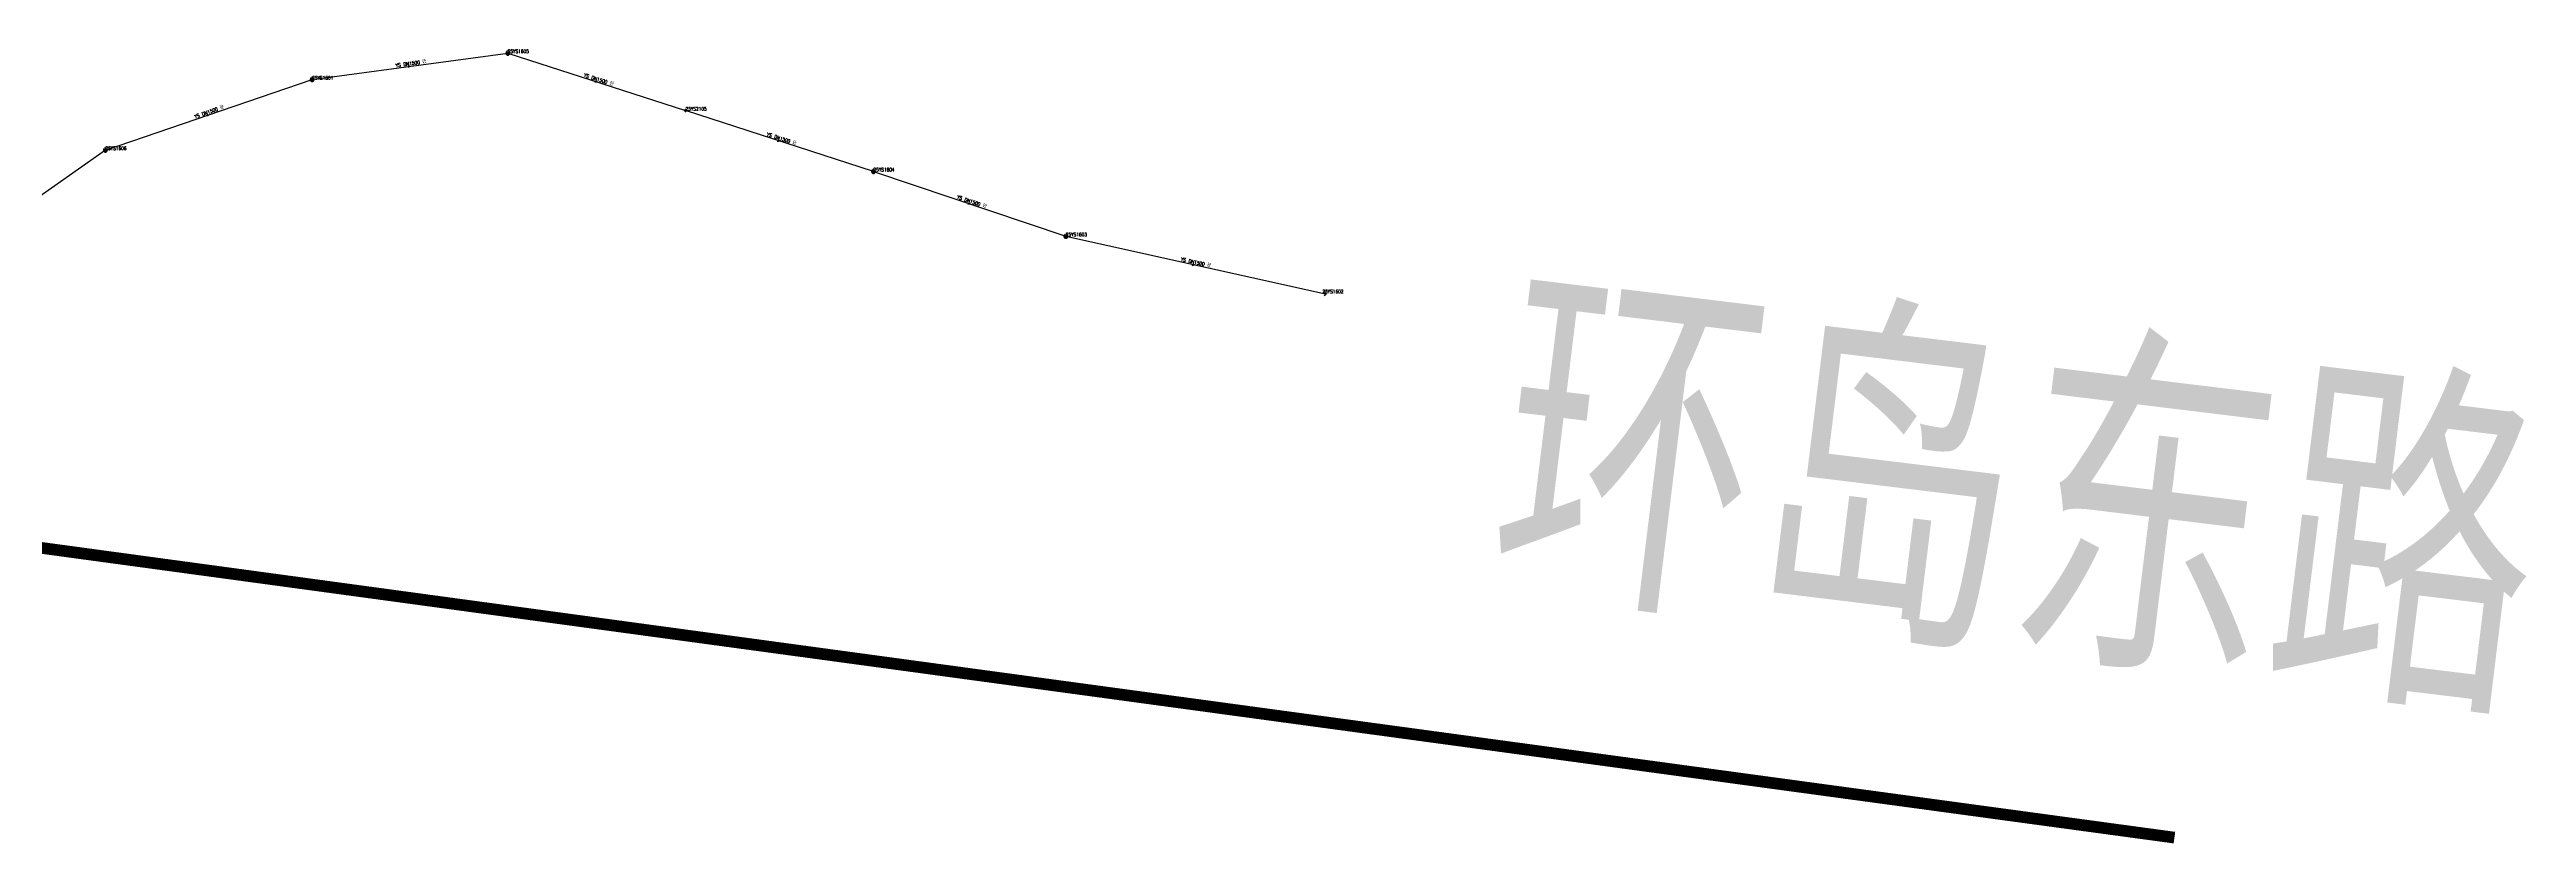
# Model space of a CAD drawing. Extents: x 78813 to 99477, y 2421021 to 2448125.
# Drawn here: x 89166 to 89801, y 2428080 to 2428284 of the extents above; entities that cross this region are included whole.
import ezdxf
from ezdxf.enums import TextEntityAlignment as Align

# ---------------------------------------------------------------- set-up
doc = ezdxf.new("R2010")
doc.units = 0
doc.set_wipeout_variables(frame=1)
doc.layers.get('0').update_dxf_attribs({"linetype": 'CONTINUOUS'})
doc.layers.add('DX_YS', color=42, linetype='CONTINUOUS')
doc.layers.add('道路', color=5, linetype='CONTINUOUS')
doc.layers.add('YSLINE', color=7, linetype='CONTINUOUS', true_color=0xcc9900)
doc.layers.add('道路名称', color=7, linetype='CONTINUOUS', lineweight=0)
doc.styles.add('CcNameZT', font='txt.SHX', dxfattribs={"width": 0.8, "bigfont": 'HZTXT.SHX'})
doc.styles.add('PointNameZT', font='txt.SHX', dxfattribs={"width": 0.8, "bigfont": 'HZTXT.SHX'})
doc.styles.add('宋体0.7', font='', dxfattribs={"width": 0.7})
doc.styles.get('宋体0.7').set_extended_font_data('SimSun')

# ---------------------------------------------------------------- blocks, each defined once
blk = doc.blocks.new('GC546')
at = {"color": 0}
for p in [(0.866, 0.5), (0.866, -0.5)]:
    blk.add_line(p, (0, 0), dxfattribs=at)
blk = doc.blocks.new('PS雨水井')
blk.add_lwpolyline([(1, 0), (1, 0.1), (1, 0.1), (1, 0.2), (1, 0.3), (0.9, 0.3), (0.9, 0.4), (0.9, 0.5), (0.8, 0.5), (0.8, 0.6), (0.8, 0.6), (0.7, 0.7), (0.7, 0.7), (0.6, 0.8), (0.6, 0.8), (0.5, 0.9), (0.4, 0.9), (0.4, 0.9), (0.3, 1), (0.2, 1), (0.2, 1), (0.1, 1), (0, 1), (0, 1), (-0.1, 1), (-0.2, 1), (-0.2, 1), (-0.3, 1), (-0.4, 0.9), (-0.4, 0.9), (-0.5, 0.9), (-0.6, 0.8), (-0.6, 0.8), (-0.7, 0.7), (-0.7, 0.7), (-0.8, 0.6), (-0.8, 0.6), (-0.8, 0.5), (-0.9, 0.5), (-0.9, 0.4), (-0.9, 0.3), (-1, 0.3), (-1, 0.2), (-1, 0.1), (-1, 0.1), (-1, 0), (-1, -0.1), (-1, -0.1), (-1, -0.2), (-1, -0.3), (-0.9, -0.3), (-0.9, -0.4), (-0.9, -0.5), (-0.8, -0.5), (-0.8, -0.6), (-0.8, -0.6), (-0.7, -0.7), (-0.7, -0.7), (-0.6, -0.8), (-0.6, -0.8), (-0.5, -0.9), (-0.4, -0.9), (-0.4, -0.9), (-0.3, -1), (-0.2, -1), (-0.2, -1), (-0.1, -1), (0, -1), (0, -1), (0.1, -1), (0.2, -1), (0.2, -1), (0.3, -1), (0.4, -0.9), (0.4, -0.9), (0.5, -0.9), (0.6, -0.8), (0.6, -0.8), (0.7, -0.7), (0.7, -0.7), (0.8, -0.6), (0.8, -0.6), (0.8, -0.5), (0.9, -0.5), (0.9, -0.4), (0.9, -0.3), (1, -0.3), (1, -0.2), (1, -0.1), (1, 0)], close=True)
blk.add_wipeout([(1, 0), (1, 0.1), (1, 0.1), (1, 0.2), (1, 0.3), (0.9, 0.3), (0.9, 0.4), (0.9, 0.5), (0.8, 0.5), (0.8, 0.6), (0.8, 0.6), (0.7, 0.7), (0.7, 0.7), (0.6, 0.8), (0.6, 0.8), (0.5, 0.9), (0.4, 0.9), (0.4, 0.9), (0.3, 1), (0.2, 1), (0.2, 1), (0.1, 1), (0, 1), (0, 1), (-0.1, 1), (-0.2, 1), (-0.2, 1), (-0.3, 1), (-0.4, 0.9), (-0.4, 0.9), (-0.5, 0.9), (-0.6, 0.8), (-0.6, 0.8), (-0.7, 0.7), (-0.7, 0.7), (-0.8, 0.6), (-0.8, 0.6), (-0.8, 0.5), (-0.9, 0.5), (-0.9, 0.4), (-0.9, 0.3), (-1, 0.3), (-1, 0.2), (-1, 0.1), (-1, 0.1), (-1, 0), (-1, -0.1), (-1, -0.1), (-1, -0.2), (-1, -0.3), (-0.9, -0.3), (-0.9, -0.4), (-0.9, -0.5), (-0.8, -0.5), (-0.8, -0.6), (-0.8, -0.6), (-0.7, -0.7), (-0.7, -0.7), (-0.6, -0.8), (-0.6, -0.8), (-0.5, -0.9), (-0.4, -0.9), (-0.4, -0.9), (-0.3, -1), (-0.2, -1), (-0.2, -1), (-0.1, -1), (0, -1), (0, -1), (0.1, -1), (0.2, -1), (0.2, -1), (0.3, -1), (0.4, -0.9), (0.4, -0.9), (0.5, -0.9), (0.6, -0.8), (0.6, -0.8), (0.7, -0.7), (0.7, -0.7), (0.8, -0.6), (0.8, -0.6), (0.8, -0.5), (0.9, -0.5), (0.9, -0.4), (0.9, -0.3), (1, -0.3), (1, -0.2), (1, -0.1)])
for p, q in [((-1, 0), (0, 0)), ((-0.9, 0.5), (0, 0.5)), ((0, 1), (0, 0)), ((0, 0.5), (0.9, 0.5)), ((0, 0), (0, -1)), ((0, 0), (1, 0)), ((-0.9, -0.5), (0, -0.5)), ((0, -0.5), (0.9, -0.5))]:
    blk.add_line(p, q)
blk = doc.blocks.new('PS出水口')
for points in [[(0, 0), (2, 0)], [(1.1, -0.9), (2, 0), (1.1, 0.9)]]:
    blk.add_lwpolyline(points)
blk = doc.blocks.new('PS管线点')
blk.add_wipeout([(0.5, 0), (0.5, 0), (0.5, 0.1), (0.5, 0.1), (0.5, 0.1), (0.5, 0.2), (0.5, 0.2), (0.4, 0.2), (0.4, 0.3), (0.4, 0.3), (0.4, 0.3), (0.4, 0.3), (0.3, 0.4), (0.3, 0.4), (0.3, 0.4), (0.2, 0.4), (0.2, 0.4), (0.2, 0.5), (0.2, 0.5), (0.1, 0.5), (0.1, 0.5), (0.1, 0.5), (0, 0.5), (0, 0.5), (-0.1, 0.5), (-0.1, 0.5), (-0.1, 0.5), (-0.2, 0.5), (-0.2, 0.5), (-0.2, 0.4), (-0.3, 0.4), (-0.3, 0.4), (-0.3, 0.4), (-0.3, 0.4), (-0.4, 0.3), (-0.4, 0.3), (-0.4, 0.3), (-0.4, 0.3), (-0.4, 0.2), (-0.5, 0.2), (-0.5, 0.2), (-0.5, 0.1), (-0.5, 0.1), (-0.5, 0.1), (-0.5, 0), (-0.5, 0), (-0.5, 0), (-0.5, -0.1), (-0.5, -0.1), (-0.5, -0.1), (-0.5, -0.2), (-0.5, -0.2), (-0.4, -0.2), (-0.4, -0.3), (-0.4, -0.3), (-0.4, -0.3), (-0.4, -0.3), (-0.3, -0.4), (-0.3, -0.4), (-0.3, -0.4), (-0.3, -0.4), (-0.2, -0.4), (-0.2, -0.5), (-0.2, -0.5), (-0.1, -0.5), (-0.1, -0.5), (-0.1, -0.5), (0, -0.5), (0, -0.5), (0.1, -0.5), (0.1, -0.5), (0.1, -0.5), (0.2, -0.5), (0.2, -0.5), (0.2, -0.4), (0.2, -0.4), (0.3, -0.4), (0.3, -0.4), (0.3, -0.4), (0.4, -0.3), (0.4, -0.3), (0.4, -0.3), (0.4, -0.3), (0.4, -0.2), (0.5, -0.2), (0.5, -0.2), (0.5, -0.1), (0.5, -0.1), (0.5, -0.1)])
blk.add_lwpolyline([(0.5, 0), (0.5, 0), (0.5, 0.1), (0.5, 0.1), (0.5, 0.1), (0.5, 0.2), (0.5, 0.2), (0.4, 0.2), (0.4, 0.3), (0.4, 0.3), (0.4, 0.3), (0.4, 0.3), (0.3, 0.4), (0.3, 0.4), (0.3, 0.4), (0.2, 0.4), (0.2, 0.4), (0.2, 0.5), (0.2, 0.5), (0.1, 0.5), (0.1, 0.5), (0.1, 0.5), (0, 0.5), (0, 0.5), (-0.1, 0.5), (-0.1, 0.5), (-0.1, 0.5), (-0.2, 0.5), (-0.2, 0.5), (-0.2, 0.4), (-0.3, 0.4), (-0.3, 0.4), (-0.3, 0.4), (-0.3, 0.4), (-0.4, 0.3), (-0.4, 0.3), (-0.4, 0.3), (-0.4, 0.3), (-0.4, 0.2), (-0.5, 0.2), (-0.5, 0.2), (-0.5, 0.1), (-0.5, 0.1), (-0.5, 0.1), (-0.5, 0), (-0.5, 0), (-0.5, 0), (-0.5, -0.1), (-0.5, -0.1), (-0.5, -0.1), (-0.5, -0.2), (-0.5, -0.2), (-0.4, -0.2), (-0.4, -0.3), (-0.4, -0.3), (-0.4, -0.3), (-0.4, -0.3), (-0.3, -0.4), (-0.3, -0.4), (-0.3, -0.4), (-0.3, -0.4), (-0.2, -0.4), (-0.2, -0.5), (-0.2, -0.5), (-0.1, -0.5), (-0.1, -0.5), (-0.1, -0.5), (0, -0.5), (0, -0.5), (0.1, -0.5), (0.1, -0.5), (0.1, -0.5), (0.2, -0.5), (0.2, -0.5), (0.2, -0.4), (0.2, -0.4), (0.3, -0.4), (0.3, -0.4), (0.3, -0.4), (0.4, -0.3), (0.4, -0.3), (0.4, -0.3), (0.4, -0.3), (0.4, -0.2), (0.5, -0.2), (0.5, -0.2), (0.5, -0.1), (0.5, -0.1), (0.5, -0.1), (0.5, 0)], close=True)

msp = doc.modelspace()

# ---------------------------------------------------------------- linework, layer by layer
at = {"layer": '道路', "const_width": 3, "flags": 128}
msp.add_lwpolyline([(89049.18, 2428143.57), (89056.04, 2428170.37), (89710.69, 2428081.45)], dxfattribs=at)

# ---------------------------------------------------------------- block references
at = {"layer": 'DX_YS', "yscale": 0.5, "zscale": 0.5}
for name, p, xscale, rotation in [('GC546', (89257.97, 2428279.35, -0.49), 0.499999999963346, 187.7063225748346), ('GC546', (89305.88, 2428275.37, -0.41), 0.5000000000398386, 162.0798058564897), ('GC546', (89206.36, 2428266.9, -0.32), 0.5000000000404716, 198.8410749266171), ('GC546', (89352.79, 2428260.18, -0.26), 0.5000000000208584, 162.0537629011431), ('GC546', (89401.58, 2428244.05, -0.11), 0.4999999999741915, 161.3560107087299), ('GC546', (89459.17, 2428228.42, -0.14), 0.4999999999598649, 167.4852937685295), ('PS出水口', (89492.08, 2428221.11, -0.23), 0.4999999999598648, 347.4852937685295)]:
    msp.add_blockref(name, p, dxfattribs=dict(at, xscale=xscale, rotation=rotation))

# ---------------------------------------------------------------- texts
at = {"layer": 'DX_YS', "style": 'CcNameZT', "width": 0.8}
for rotation, p in [(7.70632, (89257.94, 2428279.59, -0.49)), (342.0798, (89305.95, 2428275.6, -0.49)), (18.84107, (89206.28, 2428267.14, -0.15)), (342.05376, (89352.87, 2428260.42, -0.34)), (341.356, (89401.66, 2428244.28, -0.19)), (347.48529, (89459.22, 2428228.66, -0.04))]:
    msp.add_text(' YS DN1500 砼', height=0.9, rotation=rotation, dxfattribs=at).set_placement(p, align=Align.CENTER)
at = {"layer": 'DX_YS', "style": 'PointNameZT', "width": 0.8}
for s, p in [('25YS1605', (89283.07, 2428282.74, -0.49)), ('25YS1601', (89232.88, 2428275.95, -0.49)), ('25YS2105', (89328.68, 2428267.99, -0.34)), ('25YS1606', (89179.84, 2428257.85, -0.15)), ('25YS1604', (89376.9, 2428252.37, -0.19)), ('25YS1603', (89426.26, 2428235.72, -0.04)), ('25YS1602', (89492.08, 2428221.11, -0.23))]:
    msp.add_text(s, height=0.9, dxfattribs=at).set_placement(p)
at = {"layer": '道路名称', "style": '宋体0.7', "width": 0.7}
msp.add_text('环岛东路', height=70, rotation=353.0478, dxfattribs=at).set_placement((89533.92, 2428151.83, 9999))

# ---------------------------------------------------------------- next in the draw order: block references
at = {"layer": 'DX_YS', "xscale": 0.5, "yscale": 0.5, "zscale": 0.5}
for name, p in [('PS雨水井', (89283.07, 2428282.74, -0.49)), ('PS雨水井', (89232.88, 2428275.95, -0.49)), ('PS管线点', (89328.68, 2428267.99, -0.34)), ('PS雨水井', (89179.84, 2428257.85, -0.15)), ('PS雨水井', (89376.9, 2428252.37, -0.19)), ('PS雨水井', (89426.26, 2428235.72, -0.04))]:
    msp.add_blockref(name, p, dxfattribs=at)

# ---------------------------------------------------------------- next in the draw order: linework, layer by layer
at = {"layer": 'YSLINE'}
for p, q in [((89232.88, 2428275.95, -0.49), (89283.07, 2428282.74, -0.49)), ((89283.07, 2428282.74, -0.49), (89328.68, 2428267.99, -0.34)), ((89179.84, 2428257.85, -0.15), (89232.88, 2428275.95, -0.49)), ((89376.9, 2428252.37, -0.19), (89328.68, 2428267.99, -0.34)), ((89179.84, 2428257.85, -0.15), (89119.76, 2428215.47, 0.15)), ((89376.9, 2428252.37, -0.19), (89426.26, 2428235.72, -0.04)), ((89426.26, 2428235.72, -0.04), (89492.08, 2428221.11, -0.23))]:
    msp.add_line(p, q, dxfattribs=at)

doc.saveas('drawing.dxf')
